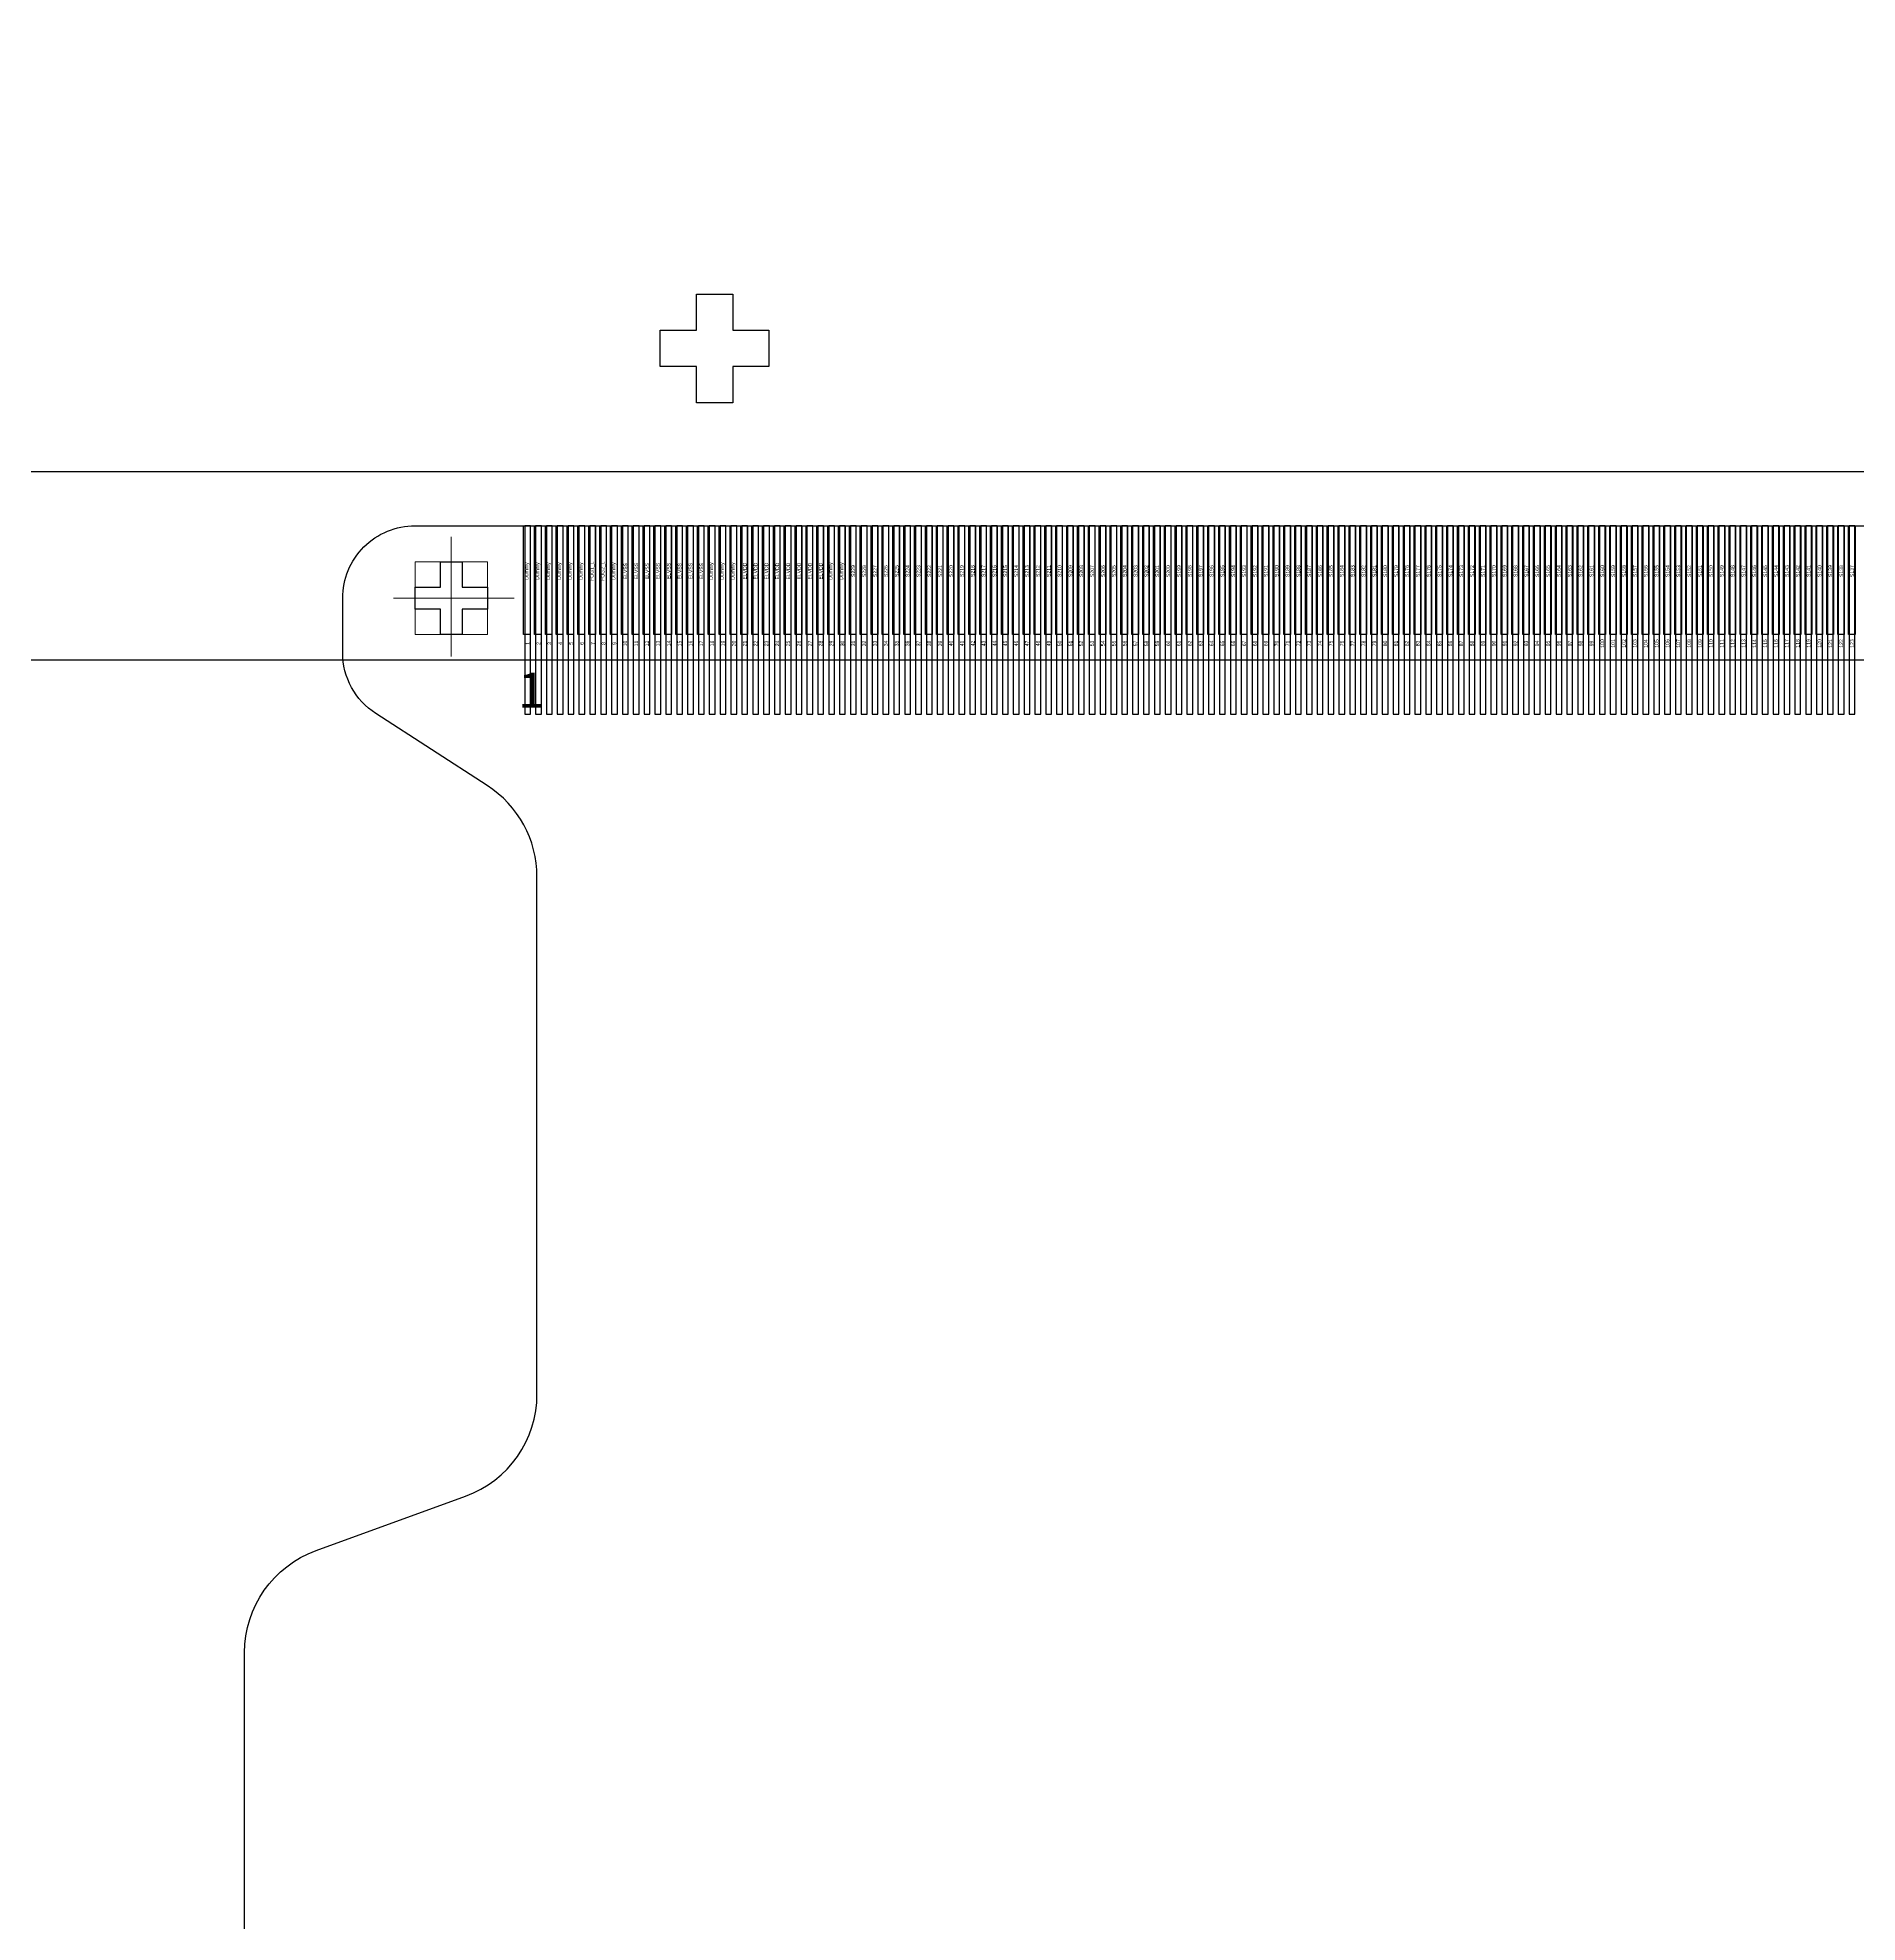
# Model space of a CAD drawing. Header units: inches. Extents: x 1765 to 5217, y -1519 to 441.
# Drawn here: x 4035.53 to 4040.56, y -1301.65 to -1296.44 of the extents above; entities that cross this region are included whole.
import ezdxf
from ezdxf.enums import TextEntityAlignment as Align

# ---------------------------------------------------------------- set-up
doc = ezdxf.new("R2010")
doc.units = ezdxf.units.IN
doc.header["$MEASUREMENT"] = 0
doc.layers.add('L63', color=5, linetype='Continuous')
doc.layers.add('尺寸标注', color=7, linetype='Continuous', lineweight=0)
doc.styles.add('MBC_Arial_Font', font='arial.ttf', dxfattribs={"width": 0.8})

# ---------------------------------------------------------------- blocks, each defined once
blk = doc.blocks.new('mark')
at = {"layer": '尺寸标注', "color": 1}
for p, q in [((3641.1385, 1398.7947), (3641.1385, 1398.4644)), ((3640.9791, 1398.6255), (3641.3121, 1398.6255))]:
    blk.add_line(p, q, dxfattribs=at)
at = {"layer": '尺寸标注', "color": 2}
for points in [[(3641.0385, 1398.7255), (3641.1085, 1398.7255), (3641.1085, 1398.6555), (3641.0385, 1398.6555)], [(3641.1685, 1398.7255), (3641.2385, 1398.7255), (3641.2385, 1398.6555), (3641.1685, 1398.6555)], [(3641.0385, 1398.5955), (3641.1085, 1398.5955), (3641.1085, 1398.5255), (3641.0385, 1398.5255)], [(3641.1685, 1398.5955), (3641.2385, 1398.5955), (3641.2385, 1398.5255), (3641.1685, 1398.5255)]]:
    blk.add_lwpolyline(points, close=True, dxfattribs=at)
blk = doc.blocks.new('CO5300AF-51-1')
blk.add_lwpolyline([(127.8368, 61.9548), (113.7468, 61.9548, -0.414214), (113.5468, 62.1548), (113.5468, 64.2488, -0.263643), (113.644, 64.4204), (115.0359, 65.2541, 0.263643), (115.1818, 65.5115), (115.1818, 68.9188, -0.315299), (115.3792, 69.2007), (115.7922, 69.3511, 0.315299), (115.9896, 69.633), (115.9896, 71.0624, 0.254671), (115.8523, 71.3144), (115.5443, 71.5133, -0.254671), (115.4528, 71.6814), (115.4528, 71.8321, -0.414214), (115.6528, 72.0321), (125.9308, 72.0321, -0.414214)], format="xyb")
at = {"color": 0}
for points in [[(115.9717, 72.0321), (115.9557, 72.0321), (115.9557, 71.5117), (115.9717, 71.5117)], [(116.0017, 72.0321), (115.9857, 72.0321), (115.9857, 71.5117), (116.0017, 71.5117)], [(116.0317, 72.0321), (116.0157, 72.0321), (116.0157, 71.5117), (116.0317, 71.5117)], [(116.0617, 72.0321), (116.0457, 72.0321), (116.0457, 71.5117), (116.0617, 71.5117)], [(116.0916, 72.0321), (116.0756, 72.0321), (116.0756, 71.5117), (116.0916, 71.5117)], [(116.1216, 72.0321), (116.1056, 72.0321), (116.1056, 71.5117), (116.1216, 71.5117)], [(116.1516, 72.0321), (116.1356, 72.0321), (116.1356, 71.5117), (116.1516, 71.5117)], [(116.1816, 72.0321), (116.1656, 72.0321), (116.1656, 71.5117), (116.1816, 71.5117)], [(116.2116, 72.0321), (116.1956, 72.0321), (116.1956, 71.5117), (116.2116, 71.5117)], [(116.2416, 72.0321), (116.2256, 72.0321), (116.2256, 71.5117), (116.2416, 71.5117)], [(116.2716, 72.0321), (116.2556, 72.0321), (116.2556, 71.5117), (116.2716, 71.5117)], [(116.3016, 72.0321), (116.2856, 72.0321), (116.2856, 71.5117), (116.3016, 71.5117)], [(116.3315, 72.0321), (116.3155, 72.0321), (116.3155, 71.5117), (116.3315, 71.5117)], [(116.3615, 72.0321), (116.3455, 72.0321), (116.3455, 71.5117), (116.3615, 71.5117)], [(116.3915, 72.0321), (116.3755, 72.0321), (116.3755, 71.5117), (116.3915, 71.5117)], [(116.4215, 72.0321), (116.4055, 72.0321), (116.4055, 71.5117), (116.4215, 71.5117)], [(116.4515, 72.0321), (116.4355, 72.0321), (116.4355, 71.5117), (116.4515, 71.5117)], [(116.4815, 72.0321), (116.4655, 72.0321), (116.4655, 71.5117), (116.4815, 71.5117)], [(116.5115, 72.0321), (116.4955, 72.0321), (116.4955, 71.5117), (116.5115, 71.5117)], [(116.5415, 72.0321), (116.5255, 72.0321), (116.5255, 71.5117), (116.5415, 71.5117)], [(116.5715, 72.0321), (116.5555, 72.0321), (116.5555, 71.5117), (116.5715, 71.5117)], [(116.6014, 72.0321), (116.5854, 72.0321), (116.5854, 71.5117), (116.6014, 71.5117)], [(116.6314, 72.0321), (116.6154, 72.0321), (116.6154, 71.5117), (116.6314, 71.5117)], [(116.6614, 72.0321), (116.6454, 72.0321), (116.6454, 71.5117), (116.6614, 71.5117)], [(116.6914, 72.0321), (116.6754, 72.0321), (116.6754, 71.5117), (116.6914, 71.5117)], [(116.7214, 72.0321), (116.7054, 72.0321), (116.7054, 71.5117), (116.7214, 71.5117)], [(116.7514, 72.0321), (116.7354, 72.0321), (116.7354, 71.5117), (116.7514, 71.5117)], [(116.7814, 72.0321), (116.7654, 72.0321), (116.7654, 71.5117), (116.7814, 71.5117)], [(116.8114, 72.0321), (116.7954, 72.0321), (116.7954, 71.5117), (116.8114, 71.5117)], [(116.8413, 72.0321), (116.8253, 72.0321), (116.8253, 71.5117), (116.8413, 71.5117)], [(116.8713, 72.0321), (116.8553, 72.0321), (116.8553, 71.5117), (116.8713, 71.5117)], [(116.9013, 72.0321), (116.8853, 72.0321), (116.8853, 71.5117), (116.9013, 71.5117)], [(116.9313, 72.0321), (116.9153, 72.0321), (116.9153, 71.5117), (116.9313, 71.5117)], [(116.9613, 72.0321), (116.9453, 72.0321), (116.9453, 71.5117), (116.9613, 71.5117)], [(116.9913, 72.0321), (116.9753, 72.0321), (116.9753, 71.5117), (116.9913, 71.5117)], [(117.0213, 72.0321), (117.0053, 72.0321), (117.0053, 71.5117), (117.0213, 71.5117)], [(117.0513, 72.0321), (117.0353, 72.0321), (117.0353, 71.5117), (117.0513, 71.5117)], [(117.0812, 72.0321), (117.0652, 72.0321), (117.0652, 71.5117), (117.0812, 71.5117)], [(117.1112, 72.0321), (117.0952, 72.0321), (117.0952, 71.5117), (117.1112, 71.5117)], [(117.1412, 72.0321), (117.1252, 72.0321), (117.1252, 71.5117), (117.1412, 71.5117)], [(117.1712, 72.0321), (117.1552, 72.0321), (117.1552, 71.5117), (117.1712, 71.5117)], [(117.2012, 72.0321), (117.1852, 72.0321), (117.1852, 71.5117), (117.2012, 71.5117)], [(117.2312, 72.0321), (117.2152, 72.0321), (117.2152, 71.5117), (117.2312, 71.5117)], [(117.2612, 72.0321), (117.2452, 72.0321), (117.2452, 71.5117), (117.2612, 71.5117)], [(117.2912, 72.0321), (117.2752, 72.0321), (117.2752, 71.5117), (117.2912, 71.5117)], [(117.3212, 72.0321), (117.3052, 72.0321), (117.3052, 71.5117), (117.3212, 71.5117)], [(117.3511, 72.0321), (117.3351, 72.0321), (117.3351, 71.5117), (117.3511, 71.5117)], [(117.3811, 72.0321), (117.3651, 72.0321), (117.3651, 71.5117), (117.3811, 71.5117)], [(117.4111, 72.0321), (117.3951, 72.0321), (117.3951, 71.5117), (117.4111, 71.5117)], [(117.4411, 72.0321), (117.4251, 72.0321), (117.4251, 71.5117), (117.4411, 71.5117)], [(117.4711, 72.0321), (117.4551, 72.0321), (117.4551, 71.5117), (117.4711, 71.5117)], [(117.5011, 72.0321), (117.4851, 72.0321), (117.4851, 71.5117), (117.5011, 71.5117)], [(117.5311, 72.0321), (117.5151, 72.0321), (117.5151, 71.5117), (117.5311, 71.5117)], [(117.5611, 72.0321), (117.5451, 72.0321), (117.5451, 71.5117), (117.5611, 71.5117)], [(117.591, 72.0321), (117.575, 72.0321), (117.575, 71.5117), (117.591, 71.5117)], [(117.621, 72.0321), (117.605, 72.0321), (117.605, 71.5117), (117.621, 71.5117)], [(117.651, 72.0321), (117.635, 72.0321), (117.635, 71.5117), (117.651, 71.5117)], [(117.681, 72.0321), (117.665, 72.0321), (117.665, 71.5117), (117.681, 71.5117)], [(117.711, 72.0321), (117.695, 72.0321), (117.695, 71.5117), (117.711, 71.5117)], [(117.741, 72.0321), (117.725, 72.0321), (117.725, 71.5117), (117.741, 71.5117)], [(117.771, 72.0321), (117.755, 72.0321), (117.755, 71.5117), (117.771, 71.5117)], [(117.801, 72.0321), (117.785, 72.0321), (117.785, 71.5117), (117.801, 71.5117)], [(117.8309, 72.0321), (117.8149, 72.0321), (117.8149, 71.5117), (117.8309, 71.5117)], [(117.8609, 72.0321), (117.8449, 72.0321), (117.8449, 71.5117), (117.8609, 71.5117)], [(117.8909, 72.0321), (117.8749, 72.0321), (117.8749, 71.5117), (117.8909, 71.5117)], [(117.9209, 72.0321), (117.9049, 72.0321), (117.9049, 71.5117), (117.9209, 71.5117)], [(117.9509, 72.0321), (117.9349, 72.0321), (117.9349, 71.5117), (117.9509, 71.5117)], [(117.9809, 72.0321), (117.9649, 72.0321), (117.9649, 71.5117), (117.9809, 71.5117)], [(118.0109, 72.0321), (117.9949, 72.0321), (117.9949, 71.5117), (118.0109, 71.5117)], [(118.0409, 72.0321), (118.0249, 72.0321), (118.0249, 71.5117), (118.0409, 71.5117)], [(118.0709, 72.0321), (118.0549, 72.0321), (118.0549, 71.5117), (118.0709, 71.5117)], [(118.1008, 72.0321), (118.0848, 72.0321), (118.0848, 71.5117), (118.1008, 71.5117)], [(118.1308, 72.0321), (118.1148, 72.0321), (118.1148, 71.5117), (118.1308, 71.5117)], [(118.1608, 72.0321), (118.1448, 72.0321), (118.1448, 71.5117), (118.1608, 71.5117)], [(118.1908, 72.0321), (118.1748, 72.0321), (118.1748, 71.5117), (118.1908, 71.5117)], [(118.2208, 72.0321), (118.2048, 72.0321), (118.2048, 71.5117), (118.2208, 71.5117)], [(118.2508, 72.0321), (118.2348, 72.0321), (118.2348, 71.5117), (118.2508, 71.5117)], [(118.2808, 72.0321), (118.2648, 72.0321), (118.2648, 71.5117), (118.2808, 71.5117)], [(118.3108, 72.0321), (118.2948, 72.0321), (118.2948, 71.5117), (118.3108, 71.5117)], [(118.3407, 72.0321), (118.3247, 72.0321), (118.3247, 71.5117), (118.3407, 71.5117)], [(118.3707, 72.0321), (118.3547, 72.0321), (118.3547, 71.5117), (118.3707, 71.5117)], [(118.4007, 72.0321), (118.3847, 72.0321), (118.3847, 71.5117), (118.4007, 71.5117)], [(118.4307, 72.0321), (118.4147, 72.0321), (118.4147, 71.5117), (118.4307, 71.5117)], [(118.4607, 72.0321), (118.4447, 72.0321), (118.4447, 71.5117), (118.4607, 71.5117)], [(118.4907, 72.0321), (118.4747, 72.0321), (118.4747, 71.5117), (118.4907, 71.5117)], [(118.5207, 72.0321), (118.5047, 72.0321), (118.5047, 71.5117), (118.5207, 71.5117)], [(118.5507, 72.0321), (118.5347, 72.0321), (118.5347, 71.5117), (118.5507, 71.5117)], [(118.5806, 72.0321), (118.5646, 72.0321), (118.5646, 71.5117), (118.5806, 71.5117)], [(118.6106, 72.0321), (118.5946, 72.0321), (118.5946, 71.5117), (118.6106, 71.5117)], [(118.6406, 72.0321), (118.6246, 72.0321), (118.6246, 71.5117), (118.6406, 71.5117)], [(118.6706, 72.0321), (118.6546, 72.0321), (118.6546, 71.5117), (118.6706, 71.5117)], [(118.7006, 72.0321), (118.6846, 72.0321), (118.6846, 71.5117), (118.7006, 71.5117)], [(118.7306, 72.0321), (118.7146, 72.0321), (118.7146, 71.5117), (118.7306, 71.5117)], [(118.7606, 72.0321), (118.7446, 72.0321), (118.7446, 71.5117), (118.7606, 71.5117)], [(118.7906, 72.0321), (118.7746, 72.0321), (118.7746, 71.5117), (118.7906, 71.5117)], [(118.8206, 72.0321), (118.8046, 72.0321), (118.8046, 71.5117), (118.8206, 71.5117)], [(118.8505, 72.0321), (118.8345, 72.0321), (118.8345, 71.5117), (118.8505, 71.5117)], [(118.8805, 72.0321), (118.8645, 72.0321), (118.8645, 71.5117), (118.8805, 71.5117)], [(118.9105, 72.0321), (118.8945, 72.0321), (118.8945, 71.5117), (118.9105, 71.5117)], [(118.9405, 72.0321), (118.9245, 72.0321), (118.9245, 71.5117), (118.9405, 71.5117)], [(118.9705, 72.0321), (118.9545, 72.0321), (118.9545, 71.5117), (118.9705, 71.5117)], [(119.0005, 72.0321), (118.9845, 72.0321), (118.9845, 71.5117), (119.0005, 71.5117)], [(119.0305, 72.0321), (119.0145, 72.0321), (119.0145, 71.5117), (119.0305, 71.5117)], [(119.0605, 72.0321), (119.0445, 72.0321), (119.0445, 71.5117), (119.0605, 71.5117)], [(119.0904, 72.0321), (119.0744, 72.0321), (119.0744, 71.5117), (119.0904, 71.5117)], [(119.1204, 72.0321), (119.1044, 72.0321), (119.1044, 71.5117), (119.1204, 71.5117)], [(119.1504, 72.0321), (119.1344, 72.0321), (119.1344, 71.5117), (119.1504, 71.5117)], [(119.1804, 72.0321), (119.1644, 72.0321), (119.1644, 71.5117), (119.1804, 71.5117)], [(119.2104, 72.0321), (119.1944, 72.0321), (119.1944, 71.5117), (119.2104, 71.5117)], [(119.2404, 72.0321), (119.2244, 72.0321), (119.2244, 71.5117), (119.2404, 71.5117)], [(119.2704, 72.0321), (119.2544, 72.0321), (119.2544, 71.5117), (119.2704, 71.5117)], [(119.3004, 72.0321), (119.2844, 72.0321), (119.2844, 71.5117), (119.3004, 71.5117)], [(119.3303, 72.0321), (119.3143, 72.0321), (119.3143, 71.5117), (119.3303, 71.5117)], [(119.3603, 72.0321), (119.3443, 72.0321), (119.3443, 71.5117), (119.3603, 71.5117)], [(119.3903, 72.0321), (119.3743, 72.0321), (119.3743, 71.5117), (119.3903, 71.5117)], [(119.4203, 72.0321), (119.4043, 72.0321), (119.4043, 71.5117), (119.4203, 71.5117)], [(119.4503, 72.0321), (119.4343, 72.0321), (119.4343, 71.5117), (119.4503, 71.5117)], [(119.4803, 72.0321), (119.4643, 72.0321), (119.4643, 71.5117), (119.4803, 71.5117)], [(119.5103, 72.0321), (119.4943, 72.0321), (119.4943, 71.5117), (119.5103, 71.5117)], [(119.5403, 72.0321), (119.5243, 72.0321), (119.5243, 71.5117), (119.5403, 71.5117)], [(119.5703, 72.0321), (119.5543, 72.0321), (119.5543, 71.5117), (119.5703, 71.5117)], [(119.6002, 72.0321), (119.5842, 72.0321), (119.5842, 71.5117), (119.6002, 71.5117)], [(119.6302, 72.0321), (119.6142, 72.0321), (119.6142, 71.5117), (119.6302, 71.5117)]]:
    blk.add_lwpolyline(points, close=True, dxfattribs=at)
blk.add_lwpolyline([(115.7228, 71.9321), (115.7828, 71.9321), (115.7828, 71.8621), (115.8528, 71.8621), (115.8528, 71.8021), (115.7828, 71.8021), (115.7828, 71.7321), (115.7228, 71.7321), (115.7228, 71.8021), (115.6528, 71.8021), (115.6528, 71.8621), (115.7228, 71.8621)], close=True)
at = {"color": 3, "style": 'MBC_Arial_Font'}
for s, p in [('Dummy', (115.9608, 71.9069)), ('Dummy', (115.9907, 71.9069)), ('Dummy', (116.0207, 71.9069)), ('Dummy', (116.0507, 71.9069)), ('Dummy', (116.0807, 71.9069)), ('Dummy', (116.1107, 71.9069)), ('FOG1_L', (116.141, 71.9069)), ('FOG2_L', (116.171, 71.9069)), ('Dummy', (116.2007, 71.9069)), ('ELVSS', (116.2336, 71.9069)), ('ELVSS', (116.2636, 71.9069)), ('ELVSS', (116.2936, 71.9069)), ('ELVSS', (116.3235, 71.9069)), ('ELVSS', (116.3535, 71.9069)), ('ELVSS', (116.3835, 71.9069)), ('ELVSS', (116.4135, 71.9069)), ('ELVSS', (116.4435, 71.9069)), ('Dummy', (116.4705, 71.9069)), ('Dummy', (116.5005, 71.9069)), ('Dummy', (116.5305, 71.9069)), ('ELVDD', (116.5635, 71.9069)), ('ELVDD', (116.5934, 71.9069)), ('ELVDD', (116.6234, 71.9069)), ('ELVDD', (116.6534, 71.9069)), ('ELVDD', (116.6834, 71.9069)), ('ELVDD', (116.7134, 71.9069)), ('ELVDD', (116.7434, 71.9069)), ('ELVDD', (116.7734, 71.9069)), ('Dummy', (116.8004, 71.9069)), ('Dummy', (116.8304, 71.9069)), ('S229', (116.8633, 71.9069)), ('S228', (116.8933, 71.9069)), ('S227', (116.9233, 71.9069)), ('S226', (116.9533, 71.9069)), ('S225', (116.9833, 71.9069)), ('S224', (117.0133, 71.9069)), ('S223', (117.0433, 71.9069)), ('S222', (117.0732, 71.9069)), ('S221', (117.1032, 71.9069)), ('S220', (117.1332, 71.9069)), ('S219', (117.1632, 71.9069)), ('S218', (117.1932, 71.9069)), ('S217', (117.2232, 71.9069)), ('S216', (117.2532, 71.9069)), ('S215', (117.2832, 71.9069)), ('S214', (117.3132, 71.9069)), ('S213', (117.3431, 71.9069)), ('S212', (117.3731, 71.9069)), ('S211', (117.4031, 71.9069)), ('S210', (117.4331, 71.9069)), ('S209', (117.4631, 71.9069)), ('S208', (117.4931, 71.9069)), ('S207', (117.5231, 71.9069)), ('S206', (117.5531, 71.9069)), ('S205', (117.583, 71.9069)), ('S204', (117.613, 71.9069)), ('S203', (117.643, 71.9069)), ('S202', (117.673, 71.9069)), ('S201', (117.703, 71.9069)), ('S200', (117.733, 71.9069)), ('S199', (117.763, 71.9069)), ('S198', (117.793, 71.9069)), ('S197', (117.8229, 71.9069)), ('S196', (117.8529, 71.9069)), ('S195', (117.8829, 71.9069)), ('S194', (117.9129, 71.9069)), ('S193', (117.9429, 71.9069)), ('S192', (117.9729, 71.9069)), ('S191', (118.0029, 71.9069)), ('S190', (118.0329, 71.9069)), ('S189', (118.0629, 71.9069)), ('S188', (118.0928, 71.9069)), ('S187', (118.1228, 71.9069)), ('S186', (118.1528, 71.9069)), ('S185', (118.1828, 71.9069)), ('S184', (118.2128, 71.9069)), ('S183', (118.2428, 71.9069)), ('S182', (118.2728, 71.9069)), ('S181', (118.3028, 71.9069)), ('S180', (118.3327, 71.9069)), ('S179', (118.3627, 71.9069)), ('S178', (118.3927, 71.9069)), ('S177', (118.4227, 71.9069)), ('S176', (118.4527, 71.9069)), ('S175', (118.4827, 71.9069)), ('S174', (118.5127, 71.9069)), ('S173', (118.5427, 71.9069)), ('S172', (118.5726, 71.9069)), ('S171', (118.6026, 71.9069)), ('S170', (118.6326, 71.9069)), ('S169', (118.6626, 71.9069)), ('S168', (118.6926, 71.9069)), ('S167', (118.7226, 71.9069)), ('S166', (118.7526, 71.9069)), ('S165', (118.7826, 71.9069)), ('S164', (118.8126, 71.9069)), ('S163', (118.8425, 71.9069)), ('S162', (118.8725, 71.9069)), ('S161', (118.9025, 71.9069)), ('S160', (118.9325, 71.9069)), ('S159', (118.9625, 71.9069)), ('S158', (118.9925, 71.9069)), ('S157', (119.0225, 71.9069)), ('S156', (119.0525, 71.9069)), ('S155', (119.0824, 71.9069)), ('S154', (119.1124, 71.9069)), ('S153', (119.1424, 71.9069)), ('S152', (119.1724, 71.9069)), ('S151', (119.2024, 71.9069)), ('S150', (119.2324, 71.9069)), ('S149', (119.2624, 71.9069)), ('S148', (119.2924, 71.9069)), ('S147', (119.3223, 71.9069)), ('S146', (119.3523, 71.9069)), ('S145', (119.3823, 71.9069)), ('S144', (119.4123, 71.9069)), ('S143', (119.4423, 71.9069)), ('S142', (119.4723, 71.9069)), ('S141', (119.5023, 71.9069)), ('S140', (119.5323, 71.9069)), ('S139', (119.5622, 71.9069)), ('S138', (119.5922, 71.9069)), ('S137', (119.6222, 71.9069)), ('1', (115.9637, 71.707)), ('2', (115.9937, 71.707)), ('3', (116.0235, 71.707)), ('4', (116.0537, 71.707)), ('5', (116.0833, 71.707)), ('6', (116.1135, 71.707)), ('7', (116.1435, 71.707)), ('8', (116.1735, 71.707)), ('9', (116.2035, 71.707)), ('10', (116.2335, 71.707)), ('11', (116.2636, 71.707)), ('12', (116.2936, 71.707)), ('13', (116.3234, 71.707)), ('14', (116.3536, 71.707)), ('15', (116.3834, 71.707)), ('16', (116.4134, 71.707)), ('17', (116.4435, 71.707)), ('18', (116.4734, 71.707)), ('19', (116.5033, 71.707)), ('20', (116.5333, 71.707)), ('21', (116.5635, 71.707)), ('22', (116.5935, 71.707)), ('23', (116.6233, 71.707)), ('24', (116.6535, 71.707)), ('25', (116.6833, 71.707)), ('26', (116.7133, 71.707)), ('27', (116.7434, 71.707)), ('28', (116.7732, 71.707)), ('29', (116.8032, 71.707)), ('30', (116.8332, 71.707)), ('31', (116.8632, 71.707)), ('32', (116.8932, 71.707)), ('33', (116.9232, 71.707)), ('34', (116.9532, 71.707)), ('35', (116.9831, 71.707)), ('36', (117.0131, 71.707)), ('37', (117.0431, 71.707)), ('38', (117.0731, 71.707)), ('39', (117.1031, 71.707)), ('40', (117.1331, 71.707)), ('41', (117.1633, 71.707)), ('42', (117.1932, 71.707)), ('43', (117.2231, 71.707)), ('44', (117.2532, 71.707)), ('45', (117.283, 71.707)), ('46', (117.313, 71.707)), ('47', (117.3431, 71.707)), ('48', (117.373, 71.707)), ('49', (117.403, 71.707)), ('50', (117.433, 71.707)), ('51', (117.463, 71.707)), ('52', (117.493, 71.707)), ('53', (117.5229, 71.707)), ('54', (117.5529, 71.707)), ('55', (117.5827, 71.707)), ('56', (117.6129, 71.707)), ('57', (117.6427, 71.707)), ('58', (117.6729, 71.707)), ('59', (117.7029, 71.707)), ('60', (117.7329, 71.707)), ('61', (117.7628, 71.707)), ('62', (117.7928, 71.707)), ('63', (117.8228, 71.707)), ('64', (117.8528, 71.707)), ('65', (117.8828, 71.707)), ('66', (117.9128, 71.707)), ('67', (117.9428, 71.707)), ('68', (117.9728, 71.707)), ('69', (118.0027, 71.707)), ('70', (118.0327, 71.707)), ('71', (118.0629, 71.707)), ('72', (118.0929, 71.707)), ('73', (118.1227, 71.707)), ('74', (118.1528, 71.707)), ('75', (118.1825, 71.707)), ('76', (118.2127, 71.707)), ('77', (118.2427, 71.707)), ('78', (118.2726, 71.707)), ('79', (118.3026, 71.707)), ('80', (118.3326, 71.707)), ('81', (118.3626, 71.707)), ('82', (118.3926, 71.707)), ('83', (118.4226, 71.707)), ('84', (118.4526, 71.707)), ('85', (118.4826, 71.707)), ('86', (118.5125, 71.707)), ('87', (118.5425, 71.707)), ('88', (118.5725, 71.707)), ('89', (118.6025, 71.707)), ('90', (118.6325, 71.707)), ('91', (118.6625, 71.707)), ('92', (118.6925, 71.707)), ('93', (118.7225, 71.707)), ('94', (118.7524, 71.707)), ('95', (118.7824, 71.707)), ('96', (118.8124, 71.707)), ('97', (118.8424, 71.707)), ('98', (118.8724, 71.707)), ('99', (118.9024, 71.707)), ('100', (118.9324, 71.707)), ('101', (118.9624, 71.707)), ('102', (118.9924, 71.707)), ('103', (119.0223, 71.707)), ('104', (119.0523, 71.707)), ('105', (119.0823, 71.707)), ('106', (119.1123, 71.707)), ('107', (119.1423, 71.707)), ('108', (119.1723, 71.707)), ('109', (119.2023, 71.707)), ('110', (119.2323, 71.707)), ('111', (119.2624, 71.707)), ('112', (119.2924, 71.707)), ('113', (119.3222, 71.707)), ('114', (119.3524, 71.707)), ('115', (119.3822, 71.707)), ('116', (119.4122, 71.707)), ('117', (119.4423, 71.707)), ('118', (119.4722, 71.707)), ('119', (119.5021, 71.707)), ('120', (119.5321, 71.707)), ('121', (119.5623, 71.707)), ('122', (119.5923, 71.707)), ('123', (119.6221, 71.707))]:
    blk.add_text(s, height=0.01, rotation=90, dxfattribs=at).set_placement(p, align=Align.MIDDLE_CENTER)
blk = doc.blocks.new('GVO2.13+CO5300AF-51')
blk.add_line((538.61766, 149.58901), (561.43445, 149.58901))
blk.add_lwpolyline([(532.63255, 183.78401), (532.63255, 158.06901, 0.4142136), (541.63255, 149.06901), (558.41955, 149.06901, 0.4142136), (567.41955, 158.06901), (567.41955, 183.78401, 0.4142136), (558.99955, 192.20401), (541.05255, 192.20401, 0.4142136)], format="xyb", close=True)
at = {"color": 3}
for points in [[(545.18705, 149.43901), (545.20505, 149.43901), (545.20505, 149.13901), (545.18705, 149.13901)], [(545.21705, 149.43901), (545.23505, 149.43901), (545.23505, 149.13901), (545.21705, 149.13901)], [(545.24705, 149.43901), (545.26505, 149.43901), (545.26505, 149.13901), (545.24705, 149.13901)], [(545.27705, 149.43901), (545.29505, 149.43901), (545.29505, 149.13901), (545.27705, 149.13901)], [(545.30705, 149.43901), (545.32505, 149.43901), (545.32505, 149.13901), (545.30705, 149.13901)], [(545.33705, 149.43901), (545.35505, 149.43901), (545.35505, 149.13901), (545.33705, 149.13901)]]:
    blk.add_lwpolyline(points, close=True, dxfattribs=at)
at = {"color": 2}
for points in [[(545.36705, 149.43901), (545.38505, 149.43901), (545.38505, 149.13901), (545.36705, 149.13901)], [(545.39705, 149.43901), (545.41505, 149.43901), (545.41505, 149.13901), (545.39705, 149.13901)], [(545.42705, 149.43901), (545.44505, 149.43901), (545.44505, 149.13901), (545.42705, 149.13901)], [(545.45705, 149.43901), (545.47505, 149.43901), (545.47505, 149.13901), (545.45705, 149.13901)], [(545.48705, 149.43901), (545.50505, 149.43901), (545.50505, 149.13901), (545.48705, 149.13901)], [(545.51705, 149.43901), (545.53505, 149.43901), (545.53505, 149.13901), (545.51705, 149.13901)], [(545.54705, 149.43901), (545.56505, 149.43901), (545.56505, 149.13901), (545.54705, 149.13901)], [(545.57705, 149.43901), (545.59505, 149.43901), (545.59505, 149.13901), (545.57705, 149.13901)], [(545.60705, 149.43901), (545.62505, 149.43901), (545.62505, 149.13901), (545.60705, 149.13901)], [(545.63705, 149.43901), (545.65505, 149.43901), (545.65505, 149.13901), (545.63705, 149.13901)], [(545.66705, 149.43901), (545.68505, 149.43901), (545.68505, 149.13901), (545.66705, 149.13901)], [(545.69705, 149.43901), (545.71505, 149.43901), (545.71505, 149.13901), (545.69705, 149.13901)], [(545.72705, 149.43901), (545.74505, 149.43901), (545.74505, 149.13901), (545.72705, 149.13901)], [(545.75705, 149.43901), (545.77505, 149.43901), (545.77505, 149.13901), (545.75705, 149.13901)], [(545.78705, 149.43901), (545.80505, 149.43901), (545.80505, 149.13901), (545.78705, 149.13901)], [(545.81705, 149.43901), (545.83505, 149.43901), (545.83505, 149.13901), (545.81705, 149.13901)], [(545.84705, 149.43901), (545.86505, 149.43901), (545.86505, 149.13901), (545.84705, 149.13901)], [(545.87705, 149.43901), (545.89505, 149.43901), (545.89505, 149.13901), (545.87705, 149.13901)], [(545.90705, 149.43901), (545.92505, 149.43901), (545.92505, 149.13901), (545.90705, 149.13901)], [(545.93705, 149.43901), (545.95505, 149.43901), (545.95505, 149.13901), (545.93705, 149.13901)], [(545.96705, 149.43901), (545.98505, 149.43901), (545.98505, 149.13901), (545.96705, 149.13901)], [(545.99705, 149.43901), (546.01505, 149.43901), (546.01505, 149.13901), (545.99705, 149.13901)], [(546.02705, 149.43901), (546.04505, 149.43901), (546.04505, 149.13901), (546.02705, 149.13901)], [(546.05705, 149.43901), (546.07505, 149.43901), (546.07505, 149.13901), (546.05705, 149.13901)], [(546.08705, 149.43901), (546.10505, 149.43901), (546.10505, 149.13901), (546.08705, 149.13901)], [(546.11705, 149.43901), (546.13505, 149.43901), (546.13505, 149.13901), (546.11705, 149.13901)], [(546.14705, 149.43901), (546.16505, 149.43901), (546.16505, 149.13901), (546.14705, 149.13901)], [(546.17705, 149.43901), (546.19505, 149.43901), (546.19505, 149.13901), (546.17705, 149.13901)], [(546.20705, 149.43901), (546.22505, 149.43901), (546.22505, 149.13901), (546.20705, 149.13901)], [(546.23705, 149.43901), (546.25505, 149.43901), (546.25505, 149.13901), (546.23705, 149.13901)], [(546.26705, 149.43901), (546.28505, 149.43901), (546.28505, 149.13901), (546.26705, 149.13901)], [(546.29705, 149.43901), (546.31505, 149.43901), (546.31505, 149.13901), (546.29705, 149.13901)], [(546.32705, 149.43901), (546.34505, 149.43901), (546.34505, 149.13901), (546.32705, 149.13901)], [(546.35705, 149.43901), (546.37505, 149.43901), (546.37505, 149.13901), (546.35705, 149.13901)], [(546.38705, 149.43901), (546.40505, 149.43901), (546.40505, 149.13901), (546.38705, 149.13901)], [(546.41705, 149.43901), (546.43505, 149.43901), (546.43505, 149.13901), (546.41705, 149.13901)], [(546.44705, 149.43901), (546.46505, 149.43901), (546.46505, 149.13901), (546.44705, 149.13901)], [(546.47705, 149.43901), (546.49505, 149.43901), (546.49505, 149.13901), (546.47705, 149.13901)], [(546.50705, 149.43901), (546.52505, 149.43901), (546.52505, 149.13901), (546.50705, 149.13901)], [(546.53705, 149.43901), (546.55505, 149.43901), (546.55505, 149.13901), (546.53705, 149.13901)], [(546.56705, 149.43901), (546.58505, 149.43901), (546.58505, 149.13901), (546.56705, 149.13901)], [(546.59705, 149.43901), (546.61505, 149.43901), (546.61505, 149.13901), (546.59705, 149.13901)], [(546.62705, 149.43901), (546.64505, 149.43901), (546.64505, 149.13901), (546.62705, 149.13901)], [(546.65705, 149.43901), (546.67505, 149.43901), (546.67505, 149.13901), (546.65705, 149.13901)], [(546.68705, 149.43901), (546.70505, 149.43901), (546.70505, 149.13901), (546.68705, 149.13901)], [(546.71705, 149.43901), (546.73505, 149.43901), (546.73505, 149.13901), (546.71705, 149.13901)], [(546.74705, 149.43901), (546.76505, 149.43901), (546.76505, 149.13901), (546.74705, 149.13901)], [(546.77705, 149.43901), (546.79505, 149.43901), (546.79505, 149.13901), (546.77705, 149.13901)], [(546.80705, 149.43901), (546.82505, 149.43901), (546.82505, 149.13901), (546.80705, 149.13901)], [(546.83705, 149.43901), (546.85505, 149.43901), (546.85505, 149.13901), (546.83705, 149.13901)], [(546.86705, 149.43901), (546.88505, 149.43901), (546.88505, 149.13901), (546.86705, 149.13901)], [(546.89705, 149.43901), (546.91505, 149.43901), (546.91505, 149.13901), (546.89705, 149.13901)], [(546.92705, 149.43901), (546.94505, 149.43901), (546.94505, 149.13901), (546.92705, 149.13901)], [(546.95705, 149.43901), (546.97505, 149.43901), (546.97505, 149.13901), (546.95705, 149.13901)], [(546.98705, 149.43901), (547.00505, 149.43901), (547.00505, 149.13901), (546.98705, 149.13901)], [(547.01705, 149.43901), (547.03505, 149.43901), (547.03505, 149.13901), (547.01705, 149.13901)], [(547.04705, 149.43901), (547.06505, 149.43901), (547.06505, 149.13901), (547.04705, 149.13901)], [(547.07705, 149.43901), (547.09505, 149.43901), (547.09505, 149.13901), (547.07705, 149.13901)], [(547.10705, 149.43901), (547.12505, 149.43901), (547.12505, 149.13901), (547.10705, 149.13901)], [(547.13705, 149.43901), (547.15505, 149.43901), (547.15505, 149.13901), (547.13705, 149.13901)], [(547.16705, 149.43901), (547.18505, 149.43901), (547.18505, 149.13901), (547.16705, 149.13901)], [(547.19705, 149.43901), (547.21505, 149.43901), (547.21505, 149.13901), (547.19705, 149.13901)], [(547.22705, 149.43901), (547.24505, 149.43901), (547.24505, 149.13901), (547.22705, 149.13901)], [(547.25705, 149.43901), (547.27505, 149.43901), (547.27505, 149.13901), (547.25705, 149.13901)], [(547.28705, 149.43901), (547.30505, 149.43901), (547.30505, 149.13901), (547.28705, 149.13901)], [(547.31705, 149.43901), (547.33505, 149.43901), (547.33505, 149.13901), (547.31705, 149.13901)], [(547.34705, 149.43901), (547.36505, 149.43901), (547.36505, 149.13901), (547.34705, 149.13901)], [(547.37705, 149.43901), (547.39505, 149.43901), (547.39505, 149.13901), (547.37705, 149.13901)], [(547.40705, 149.43901), (547.42505, 149.43901), (547.42505, 149.13901), (547.40705, 149.13901)], [(547.43705, 149.43901), (547.45505, 149.43901), (547.45505, 149.13901), (547.43705, 149.13901)], [(547.46705, 149.43901), (547.48505, 149.43901), (547.48505, 149.13901), (547.46705, 149.13901)], [(547.49705, 149.43901), (547.51505, 149.43901), (547.51505, 149.13901), (547.49705, 149.13901)], [(547.52705, 149.43901), (547.54505, 149.43901), (547.54505, 149.13901), (547.52705, 149.13901)], [(547.55705, 149.43901), (547.57505, 149.43901), (547.57505, 149.13901), (547.55705, 149.13901)], [(547.58705, 149.43901), (547.60505, 149.43901), (547.60505, 149.13901), (547.58705, 149.13901)], [(547.61705, 149.43901), (547.63505, 149.43901), (547.63505, 149.13901), (547.61705, 149.13901)], [(547.64705, 149.43901), (547.66505, 149.43901), (547.66505, 149.13901), (547.64705, 149.13901)], [(547.67705, 149.43901), (547.69505, 149.43901), (547.69505, 149.13901), (547.67705, 149.13901)], [(547.70705, 149.43901), (547.72505, 149.43901), (547.72505, 149.13901), (547.70705, 149.13901)], [(547.73705, 149.43901), (547.75505, 149.43901), (547.75505, 149.13901), (547.73705, 149.13901)], [(547.76705, 149.43901), (547.78505, 149.43901), (547.78505, 149.13901), (547.76705, 149.13901)], [(547.79705, 149.43901), (547.81505, 149.43901), (547.81505, 149.13901), (547.79705, 149.13901)], [(547.82705, 149.43901), (547.84505, 149.43901), (547.84505, 149.13901), (547.82705, 149.13901)], [(547.85705, 149.43901), (547.87505, 149.43901), (547.87505, 149.13901), (547.85705, 149.13901)], [(547.88705, 149.43901), (547.90505, 149.43901), (547.90505, 149.13901), (547.88705, 149.13901)], [(547.91705, 149.43901), (547.93505, 149.43901), (547.93505, 149.13901), (547.91705, 149.13901)], [(547.94705, 149.43901), (547.96505, 149.43901), (547.96505, 149.13901), (547.94705, 149.13901)], [(547.97705, 149.43901), (547.99505, 149.43901), (547.99505, 149.13901), (547.97705, 149.13901)], [(548.00705, 149.43901), (548.02505, 149.43901), (548.02505, 149.13901), (548.00705, 149.13901)], [(548.03705, 149.43901), (548.05505, 149.43901), (548.05505, 149.13901), (548.03705, 149.13901)], [(548.06705, 149.43901), (548.08505, 149.43901), (548.08505, 149.13901), (548.06705, 149.13901)], [(548.09705, 149.43901), (548.11505, 149.43901), (548.11505, 149.13901), (548.09705, 149.13901)], [(548.12705, 149.43901), (548.14505, 149.43901), (548.14505, 149.13901), (548.12705, 149.13901)], [(548.15705, 149.43901), (548.17505, 149.43901), (548.17505, 149.13901), (548.15705, 149.13901)], [(548.18705, 149.43901), (548.20505, 149.43901), (548.20505, 149.13901), (548.18705, 149.13901)], [(548.21705, 149.43901), (548.23505, 149.43901), (548.23505, 149.13901), (548.21705, 149.13901)], [(548.24705, 149.43901), (548.26505, 149.43901), (548.26505, 149.13901), (548.24705, 149.13901)], [(548.27705, 149.43901), (548.29505, 149.43901), (548.29505, 149.13901), (548.27705, 149.13901)], [(548.30705, 149.43901), (548.32505, 149.43901), (548.32505, 149.13901), (548.30705, 149.13901)], [(548.33705, 149.43901), (548.35505, 149.43901), (548.35505, 149.13901), (548.33705, 149.13901)], [(548.36705, 149.43901), (548.38505, 149.43901), (548.38505, 149.13901), (548.36705, 149.13901)], [(548.39705, 149.43901), (548.41505, 149.43901), (548.41505, 149.13901), (548.39705, 149.13901)], [(548.42705, 149.43901), (548.44505, 149.43901), (548.44505, 149.13901), (548.42705, 149.13901)], [(548.45705, 149.43901), (548.47505, 149.43901), (548.47505, 149.13901), (548.45705, 149.13901)], [(548.48705, 149.43901), (548.50505, 149.43901), (548.50505, 149.13901), (548.48705, 149.13901)], [(548.51705, 149.43901), (548.53505, 149.43901), (548.53505, 149.13901), (548.51705, 149.13901)], [(548.54705, 149.43901), (548.56505, 149.43901), (548.56505, 149.13901), (548.54705, 149.13901)], [(548.57705, 149.43901), (548.59505, 149.43901), (548.59505, 149.13901), (548.57705, 149.13901)], [(548.60705, 149.43901), (548.62505, 149.43901), (548.62505, 149.13901), (548.60705, 149.13901)], [(548.63705, 149.43901), (548.65505, 149.43901), (548.65505, 149.13901), (548.63705, 149.13901)], [(548.66705, 149.43901), (548.68505, 149.43901), (548.68505, 149.13901), (548.66705, 149.13901)], [(548.69705, 149.43901), (548.71505, 149.43901), (548.71505, 149.13901), (548.69705, 149.13901)], [(548.72705, 149.43901), (548.74505, 149.43901), (548.74505, 149.13901), (548.72705, 149.13901)], [(548.75705, 149.43901), (548.77505, 149.43901), (548.77505, 149.13901), (548.75705, 149.13901)], [(548.78705, 149.43901), (548.80505, 149.43901), (548.80505, 149.13901), (548.78705, 149.13901)], [(548.81705, 149.43901), (548.83505, 149.43901), (548.83505, 149.13901), (548.81705, 149.13901)], [(548.84705, 149.43901), (548.86505, 149.43901), (548.86505, 149.13901), (548.84705, 149.13901)]]:
    blk.add_lwpolyline(points, close=True, dxfattribs=at)
at = {"layer": 'L63', "color": 0}
blk.add_lwpolyline([(545.76445, 150.07901), (545.76445, 149.97901), (545.86445, 149.97901), (545.86445, 149.87901), (545.76445, 149.87901), (545.76445, 149.77901), (545.66445, 149.77901), (545.66445, 149.87901), (545.56445, 149.87901), (545.56445, 149.97901), (545.66445, 149.97901), (545.66445, 150.07901), (545.66805, 150.07901)], close=True, dxfattribs=at)
for name, p in [('CO5300AF-51-1', (429.23429, 77.4069)), ('mark', (-3096.15145, -1249.38647))]:
    blk.add_blockref(name, p)
at = {"insert": (545.17496, 149.03612), "char_height": 0.1, "width": 0.1497851, "attachment_point": 1}
blk.add_mtext('1', dxfattribs=at)

msp = doc.modelspace()

# ---------------------------------------------------------------- block references
msp.add_blockref('GVO2.13+CO5300AF-51', (3491.6845, -1447.2285))

doc.saveas('drawing.dxf')
